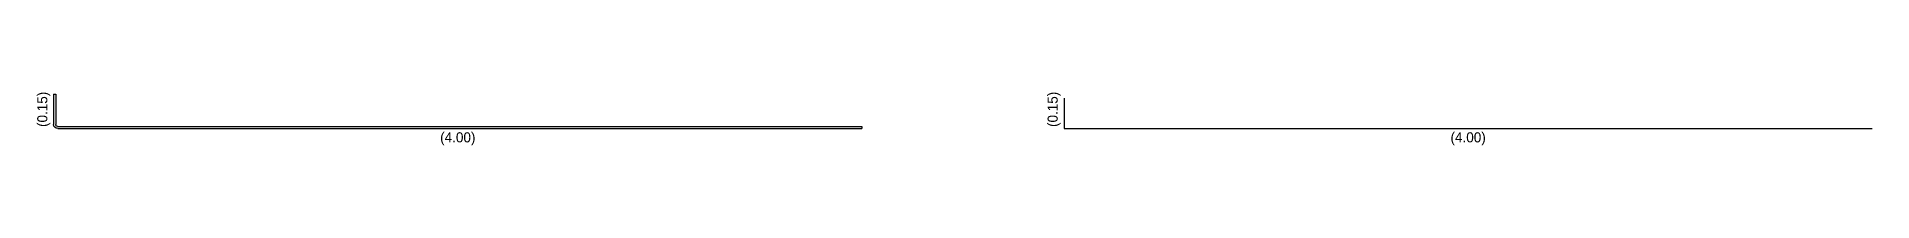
# Model space of a CAD drawing. Header units: metres. Extents: x 4.92 to 14, y 4.92 to 5.18.
import ezdxf
from ezdxf.enums import TextEntityAlignment as Align

# ---------------------------------------------------------------- set-up
doc = ezdxf.new("R2010")
doc.units = ezdxf.units.M

msp = doc.modelspace()

# ---------------------------------------------------------------- linework, layer by layer
for p, q in [((5, 5.17), (5.01, 5.17)), ((5, 5.17), (5, 5.02)), ((5.01, 5.17), (5.01, 5.02)), ((10, 5.15), (10, 5)), ((5.02, 5.01), (9, 5.01)), ((5.02, 5), (9, 5)), ((9, 5.01), (9, 5)), ((10, 5), (14, 5))]:
    msp.add_line(p, q)
at = {"extrusion": (0, 0, -1)}
for radius in [0.02, 0.01]:
    msp.add_arc((-5.02, 5.02), radius, -90, 0, dxfattribs=at)

# ---------------------------------------------------------------- texts
for p in [(4.95, 5.095), (9.95, 5.095)]:
    msp.add_text('(0.15)', height=0.05, rotation=90).set_placement(p, align=Align.MIDDLE)
for p in [(7, 4.95), (12, 4.95)]:
    msp.add_text('(4.00)', height=0.05).set_placement(p, align=Align.MIDDLE)

doc.saveas('drawing.dxf')
